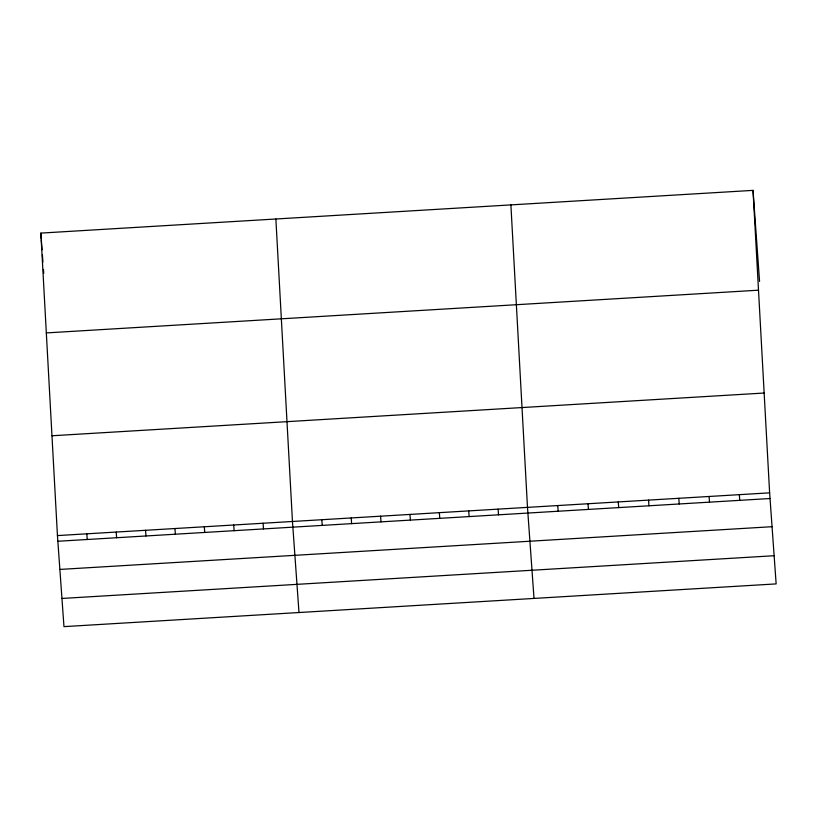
<?xml version="1.0" encoding="UTF-8"?>
<svg xmlns="http://www.w3.org/2000/svg" width="817" height="817" viewBox="0 0 817 817"><rect width="100%" height="100%" fill="white"/><g stroke="black" fill="none" stroke-linecap="round" stroke-linejoin="round"><path stroke-width="1.23" d="M753.029 190.371L769.624 492.845L776.15 583.9L63.971 626.629L57.445 535.584L40.85 233.1L753.029 190.371L759.555 281.416M46.324 332.917L758.503 290.188M51.961 435.767L764.15 393.028M57.445 535.584L769.624 492.845M57.844 541.263L770.033 498.523M59.866 569.429L772.055 526.699M61.949 598.452L774.128 555.723M739.354 494.663L739.763 500.341M709.085 496.481L709.493 502.159M678.825 498.299L679.223 503.977M648.555 500.116L648.964 505.794M618.285 501.934L618.694 507.612M588.015 503.742L588.424 509.42M557.745 505.56L558.154 511.238M534.012 598.422L527.486 507.377L510.891 204.904M498.104 509.144L498.513 514.822M468.723 510.901L469.132 516.579M439.352 512.668L439.76 518.346M409.971 514.434L410.379 520.102M380.589 516.191L380.998 521.869M351.218 517.958L351.627 523.636M321.837 519.714L322.245 525.392M298.991 612.525L292.466 521.481L275.87 219.007M263.084 523.248L263.493 528.916M233.703 525.004L234.111 530.682M204.332 526.771L204.74 532.449M174.95 528.528L175.359 534.206M145.569 530.294L145.977 535.972M116.198 532.061L116.606 537.729M86.816 533.818L87.225 539.496M40.85 233.1L41.258 238.778M41.34 240.004L42.045 249.808M42.402 254.7L42.923 262.053M43.454 269.477L43.73 273.266"/></g></svg>
